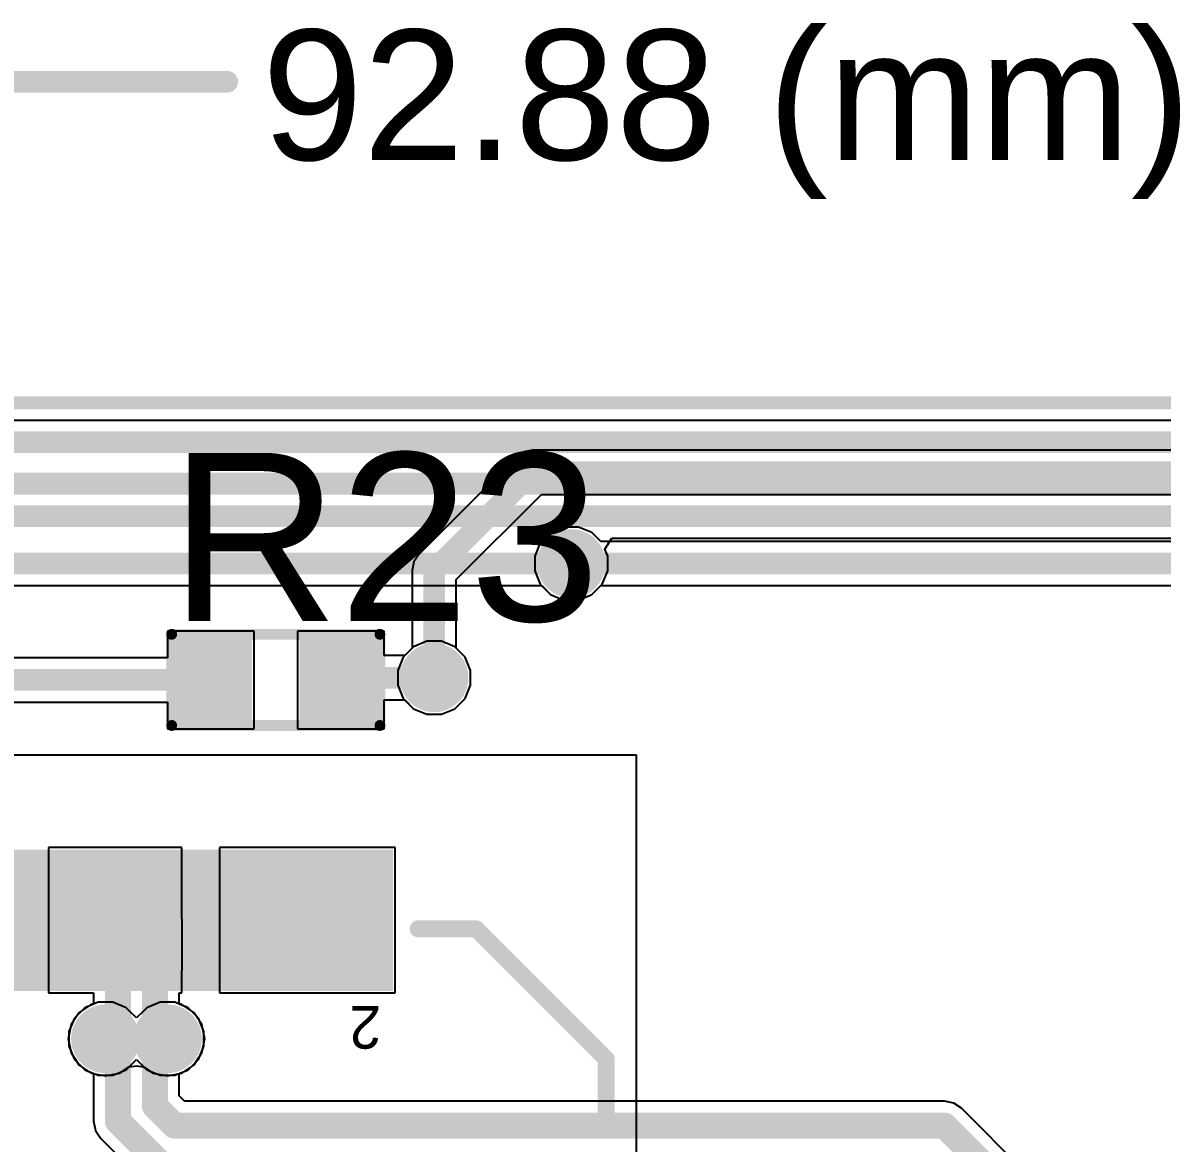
# Model space of a CAD drawing. Header units: millimetres. Extents: x -23 to 83, y -38 to 11.
# Drawn here: x 18.42 to 31.76, y -1.65 to 11.46 of the extents above; entities that cross this region are included whole.
import ezdxf

# ---------------------------------------------------------------- set-up
doc = ezdxf.new("R2010")
doc.units = ezdxf.units.MM
for name, color, linetype in [('BottomLayer', 5, 'Continuous'), ('BottomSolder', 6, 'Continuous'), ('Mechanical1', 6, 'Continuous'), ('Mechanical2', 216, 'Continuous'), ('TopLayer', 1, 'Continuous'), ('TopOverlay', 2, 'Continuous'), ('TopPaste', 8, 'Continuous'), ('TopSolder', 216, 'Continuous'), ('ViaHoleLayer', 16, 'Continuous')]:
    doc.layers.add(name, color=color, linetype=linetype)
doc.styles.add('Arial', font='', dxfattribs={"height": 0.2})
doc.styles.get('Arial').set_extended_font_data('Arial')

# ---------------------------------------------------------------- blocks, each defined once
blk = doc.blocks.new('QTH_030_01_L_D_A_K_TR_2')
at = {"layer": 'TopLayer'}
for points in [[(-7.403, -2.361), (-7.098, -2.361), (-7.098, -3.811), (-7.403, -3.811)], [(-6.902, -2.361), (-6.597, -2.361), (-6.597, -3.811), (-6.902, -3.811)], [(-6.403, -2.361), (-6.097, -2.361), (-6.097, -3.811), (-6.403, -3.811)], [(-5.903, -2.361), (-5.598, -2.361), (-5.598, -3.811), (-5.903, -3.811)], [(-5.402, -2.361), (-5.097, -2.361), (-5.097, -3.811), (-5.402, -3.811)], [(-4.903, -2.361), (-4.598, -2.361), (-4.598, -3.811), (-4.903, -3.811)], [(-4.402, -2.361), (-4.097, -2.361), (-4.097, -3.811), (-4.402, -3.811)], [(-3.903, -2.361), (-3.597, -2.361), (-3.597, -3.811), (-3.903, -3.811)], [(-3.403, -2.361), (-3.098, -2.361), (-3.098, -3.811), (-3.403, -3.811)]]:
    blk.add_hatch(color=1, dxfattribs=at).paths.add_polyline_path(points)
at = {"layer": 'TopPaste'}
for points in [[(-7.403, -2.361), (-7.098, -2.361), (-7.098, -3.811), (-7.403, -3.811)], [(-6.902, -2.361), (-6.597, -2.361), (-6.597, -3.811), (-6.902, -3.811)], [(-6.403, -2.361), (-6.097, -2.361), (-6.097, -3.811), (-6.403, -3.811)], [(-5.903, -2.361), (-5.598, -2.361), (-5.598, -3.811), (-5.903, -3.811)], [(-5.402, -2.361), (-5.097, -2.361), (-5.097, -3.811), (-5.402, -3.811)], [(-4.903, -2.361), (-4.598, -2.361), (-4.598, -3.811), (-4.903, -3.811)], [(-4.402, -2.361), (-4.097, -2.361), (-4.097, -3.811), (-4.402, -3.811)], [(-3.903, -2.361), (-3.597, -2.361), (-3.597, -3.811), (-3.903, -3.811)], [(-3.403, -2.361), (-3.098, -2.361), (-3.098, -3.811), (-3.403, -3.811)]]:
    blk.add_hatch(color=8, dxfattribs=at).paths.add_polyline_path(points)
at = {"layer": 'TopSolder'}
for points in [[(-7.504, -2.259), (-6.996, -2.259), (-6.996, -3.913), (-7.504, -3.913)], [(-7.004, -2.259), (-6.496, -2.259), (-6.496, -3.913), (-7.004, -3.913)], [(-6.504, -2.259), (-5.996, -2.259), (-5.996, -3.913), (-6.504, -3.913)], [(-6.004, -2.259), (-5.496, -2.259), (-5.496, -3.913), (-6.004, -3.913)], [(-5.504, -2.259), (-4.996, -2.259), (-4.996, -3.913), (-5.504, -3.913)], [(-5.004, -2.259), (-4.496, -2.259), (-4.496, -3.913), (-5.004, -3.913)], [(-4.504, -2.259), (-3.996, -2.259), (-3.996, -3.913), (-4.504, -3.913)], [(-4.004, -2.259), (-3.496, -2.259), (-3.496, -3.913), (-4.004, -3.913)], [(-3.504, -2.259), (-2.996, -2.259), (-2.996, -3.913), (-3.504, -3.913)]]:
    blk.add_hatch(color=216, dxfattribs=at).paths.add_polyline_path(points)
at = {"layer": 'TopOverlay', "const_width": 0.2}
for points in [[(-10, -0.7), (-10, -1.461)], [(-8.476, -2.985), (-10, -1.461)], [(-7.8, -2.985), (-8.476, -2.985)]]:
    blk.add_lwpolyline(points, dxfattribs=at)
at = {"layer": 'TopOverlay', "const_width": 0.1}
for points in [[(-10.05, -0.7, 1), (-9.95, -0.7, 1)], [(-10.05, -1.461, 1), (-9.95, -1.461, 1)], [(-10.05, -1.461, 1), (-9.95, -1.461, 1)], [(-8.526, -2.985, 1), (-8.426, -2.985, 1)], [(-8.526, -2.985, 1), (-8.426, -2.985, 1)], [(-7.85, -2.985, 1), (-7.75, -2.985, 1)]]:
    blk.add_lwpolyline(points, format="xyb", close=True, dxfattribs=at)
at = {"layer": 'TopOverlay'}
blk.add_text('2', height=0.5, dxfattribs=at).set_placement((-7.366, -2.083))
blk = doc.blocks.new('R___0603_113')
at = {"layer": 'TopLayer'}
for points in [[(-0.381, 0.4445), (-0.381, -0.4445), (-1.143, -0.4445), (-1.143, 0.4445)], [(1.143, 0.4445), (1.143, -0.4445), (0.381, -0.4445), (0.381, 0.4445)]]:
    blk.add_hatch(color=1, dxfattribs=at).paths.add_polyline_path(points)
at = {"layer": 'TopPaste'}
for points in [[(-0.381, 0.4445), (-0.381, -0.4445), (-1.143, -0.4445), (-1.143, 0.4445)], [(1.143, 0.4445), (1.143, -0.4445), (0.381, -0.4445), (0.381, 0.4445)]]:
    blk.add_hatch(color=8, dxfattribs=at).paths.add_polyline_path(points)
at = {"layer": 'TopSolder'}
for points in [[(-0.2794, 0.5461), (-0.2794, -0.5461), (-1.2446, -0.5461), (-1.2446, 0.5461)], [(1.2446, 0.5461), (1.2446, -0.5461), (0.2794, -0.5461), (0.2794, 0.5461)]]:
    blk.add_hatch(color=216, dxfattribs=at).paths.add_polyline_path(points)
at = {"layer": 'TopOverlay', "const_width": 0.127}
for points in [[(-1.2192, 0.5334), (1.2192, 0.5334)], [(-1.2192, -0.5334), (-1.2192, 0.5334)], [(1.2192, -0.5334), (1.2192, 0.5334)], [(-1.2192, -0.5334), (1.2192, -0.5334)]]:
    blk.add_lwpolyline(points, dxfattribs=at)
at = {"layer": 'TopOverlay', "const_width": 0.0635}
for points in [[(-1.25095, 0.5334, 1), (-1.18745, 0.5334, 1)], [(-1.25095, 0.5334, 1), (-1.18745, 0.5334, 1)], [(1.18745, 0.5334, 1), (1.25095, 0.5334, 1)], [(1.18745, 0.5334, 1), (1.25095, 0.5334, 1)], [(-1.25095, -0.5334, 1), (-1.18745, -0.5334, 1)], [(-1.25095, -0.5334, 1), (-1.18745, -0.5334, 1)], [(1.18745, -0.5334, 1), (1.25095, -0.5334, 1)], [(1.18745, -0.5334, 1), (1.25095, -0.5334, 1)]]:
    blk.add_lwpolyline(points, format="xyb", close=True, dxfattribs=at)

msp = doc.modelspace()

# ---------------------------------------------------------------- hatches: boundary and pattern name
at = {"layer": 'BottomLayer'}
h = msp.add_hatch(color=5, dxfattribs=at)
edge = h.paths.add_edge_path()
edge.add_arc((24.841, 5.131), 0.3, 0, 360)
h = msp.add_hatch(color=5, dxfattribs=at)
edge = h.paths.add_edge_path()
edge.add_arc((23.236, 3.794), 0.3, 0, 360)
h = msp.add_hatch(color=5, dxfattribs=at)
edge = h.paths.add_edge_path()
edge.add_arc((19.387, -0.432), 0.3, 0, 360)
h = msp.add_hatch(color=5, dxfattribs=at)
edge = h.paths.add_edge_path()
edge.add_arc((20.114, -0.432), 0.3, 0, 360)
at = {"layer": 'BottomSolder'}
h = msp.add_hatch(color=6, dxfattribs=at)
edge = h.paths.add_edge_path()
edge.add_arc((24.841, 5.131), 0.402, 0, 360)
h = msp.add_hatch(color=6, dxfattribs=at)
edge = h.paths.add_edge_path()
edge.add_arc((23.236, 3.794), 0.402, 0, 360)
h = msp.add_hatch(color=6, dxfattribs=at)
edge = h.paths.add_edge_path()
edge.add_arc((19.387, -0.432), 0.402, 0, 360)
h = msp.add_hatch(color=6, dxfattribs=at)
edge = h.paths.add_edge_path()
edge.add_arc((20.114, -0.432), 0.402, 0, 360)
at = {"layer": 'TopLayer'}
h = msp.add_hatch(color=1, dxfattribs=at)
edge = h.paths.add_edge_path()
edge.add_arc((24.841, 5.131), 0.3, 0, 360)
h = msp.add_hatch(color=1, dxfattribs=at)
edge = h.paths.add_edge_path()
edge.add_arc((23.236, 3.794), 0.3, 0, 360)
h = msp.add_hatch(color=1, dxfattribs=at)
edge = h.paths.add_edge_path()
edge.add_arc((19.387, -0.432), 0.3, 0, 360)
h = msp.add_hatch(color=1, dxfattribs=at)
edge = h.paths.add_edge_path()
edge.add_arc((20.114, -0.432), 0.3, 0, 360)
at = {"layer": 'TopSolder'}
h = msp.add_hatch(color=216, dxfattribs=at)
edge = h.paths.add_edge_path()
edge.add_arc((24.841, 5.131), 0.402, 0, 360)
h = msp.add_hatch(color=216, dxfattribs=at)
edge = h.paths.add_edge_path()
edge.add_arc((23.236, 3.794), 0.402, 0, 360)
h = msp.add_hatch(color=216, dxfattribs=at)
edge = h.paths.add_edge_path()
edge.add_arc((19.387, -0.432), 0.402, 0, 360)
h = msp.add_hatch(color=216, dxfattribs=at)
edge = h.paths.add_edge_path()
edge.add_arc((20.114, -0.432), 0.402, 0, 360)
at = {"layer": 'ViaHoleLayer'}
h = msp.add_hatch(color=16, dxfattribs=at)
edge = h.paths.add_edge_path()
edge.add_arc((24.841, 5.131), 0.15, 0, 360)
h = msp.add_hatch(color=16, dxfattribs=at)
edge = h.paths.add_edge_path()
edge.add_arc((23.236, 3.794), 0.15, 0, 360)
h = msp.add_hatch(color=16, dxfattribs=at)
edge = h.paths.add_edge_path()
edge.add_arc((19.387, -0.432), 0.15, 0, 360)
h = msp.add_hatch(color=16, dxfattribs=at)
edge = h.paths.add_edge_path()
edge.add_arc((20.114, -0.432), 0.15, 0, 360)

# ---------------------------------------------------------------- linework, layer by layer
at = {"layer": 'BottomLayer'}
for p, q in [((14.393, 6.808), (73.481, 6.808)), ((24.287, 6.439), (24.203, 6.383)), ((24.386, 6.459), (24.287, 6.439)), ((59.703, 6.459), (24.386, 6.459)), ((24.203, 6.383), (23.053, 5.233)), ((23.495, 4.943), (24.494, 5.941)), ((24.494, 5.941), (59.703, 5.941)), ((24.599, 5.493), (24.479, 5.373)), ((24.756, 5.558), (24.599, 5.493)), ((24.926, 5.558), (24.756, 5.558)), ((25.083, 5.493), (24.926, 5.558)), ((25.186, 5.39), (25.083, 5.493)), ((24.479, 5.373), (24.414, 5.216)), ((47.701, 5.39), (25.186, 5.39)), ((23.053, 5.233), (22.997, 5.149)), ((24.414, 5.216), (24.414, 5.046)), ((22.997, 5.149), (22.977, 5.05)), ((22.977, 5.05), (22.977, 4.139)), ((23.495, 4.139), (23.495, 4.943)), ((24.414, 5.046), (24.479, 4.889)), ((24.479, 4.889), (24.599, 4.769)), ((25.083, 4.769), (25.186, 4.872)), ((25.186, 4.872), (47.594, 4.872)), ((24.599, 4.769), (24.756, 4.704)), ((24.756, 4.704), (24.926, 4.704)), ((24.926, 4.704), (25.083, 4.769)), ((22.977, 4.139), (22.874, 4.036)), ((23.598, 4.036), (23.495, 4.139)), ((22.874, 4.036), (22.809, 3.879)), ((23.663, 3.879), (23.598, 4.036)), ((22.809, 3.879), (22.809, 3.709)), ((23.663, 3.709), (23.663, 3.879)), ((22.809, 3.709), (22.874, 3.553)), ((23.598, 3.553), (23.663, 3.709)), ((22.874, 3.553), (22.994, 3.432)), ((23.478, 3.432), (23.598, 3.553)), ((22.994, 3.432), (23.151, 3.367)), ((23.151, 3.367), (23.321, 3.367)), ((23.321, 3.367), (23.478, 3.432)), ((19.145, -0.07), (19.025, -0.19)), ((19.302, -0.005), (19.145, -0.07)), ((19.472, -0.005), (19.302, -0.005)), ((19.629, -0.07), (19.472, -0.005)), ((19.667, -0.108), (19.629, -0.07)), ((19.75, -0.188), (19.667, -0.108)), ((19.833, -0.108), (19.75, -0.188)), ((19.872, -0.07), (19.833, -0.108)), ((20.029, -0.005), (19.872, -0.07)), ((20.199, -0.005), (20.029, -0.005)), ((20.356, -0.07), (20.199, -0.005)), ((20.476, -0.19), (20.356, -0.07)), ((19.025, -0.19), (18.96, -0.347)), ((20.541, -0.347), (20.476, -0.19)), ((18.96, -0.347), (18.96, -0.517)), ((20.541, -0.517), (20.541, -0.347)), ((18.96, -0.517), (19.025, -0.674)), ((20.476, -0.674), (20.541, -0.517)), ((19.025, -0.674), (19.145, -0.794)), ((19.145, -0.794), (19.249, -0.837)), ((20.251, -0.837), (20.356, -0.794)), ((20.356, -0.794), (20.476, -0.674)), ((19.249, -0.837), (19.249, -1.398)), ((20.251, -1.101), (20.251, -0.837)), ((20.313, -1.163), (20.251, -1.101)), ((29.211, -1.163), (20.313, -1.163)), ((29.32, -1.185), (29.211, -1.163)), ((29.211, -1.163), (29.211, -1.163)), ((29.412, -1.246), (29.32, -1.185)), ((30.377, -2.21), (29.412, -1.246)), ((19.249, -1.398), (19.249, -1.398)), ((19.249, -1.398), (19.271, -1.507)), ((19.271, -1.507), (19.333, -1.599)), ((19.333, -1.599), (19.814, -2.081))]:
    msp.add_line(p, q, dxfattribs=at)
for points, const_width in [([(23.236, 5.05), (24.386, 6.2)], 0.254), ([(24.386, 6.2), (60.048, 6.2)], 0.254), ([(24.841, 5.131), (47.701, 5.131)], 0.254), ([(23.236, 3.794), (23.236, 5.05)], 0.254), ([(19.387, -0.512), (19.387, -0.432)], 0.305), ([(19.387, -0.512), (19.534, -0.659)], 0.305), ([(19.966, -0.659), (20.114, -0.512)], 0.305), ([(20.114, -0.512), (20.114, -0.432)], 0.305), ([(19.534, -1.398), (19.534, -0.659)], 0.305), ([(19.966, -1.219), (19.966, -0.659)], 0.305), ([(19.966, -1.219), (20.195, -1.448)], 0.305), ([(19.534, -1.398), (20.016, -1.88)], 0.305), ([(20.195, -1.448), (29.211, -1.448)], 0.305), ([(29.211, -1.448), (30.175, -2.412)], 0.305)]:
    msp.add_lwpolyline(points, dxfattribs=dict(at, const_width=const_width))
for points, const_width in [([(24.323, 6.2, 1), (24.45, 6.2, 1)], 0.127), ([(24.323, 6.2, 1), (24.45, 6.2, 1)], 0.127), ([(24.778, 5.131, 1), (24.905, 5.131, 1)], 0.127), ([(23.173, 5.05, 1), (23.3, 5.05, 1)], 0.127), ([(23.173, 5.05, 1), (23.3, 5.05, 1)], 0.127), ([(23.173, 3.794, 1), (23.3, 3.794, 1)], 0.127), ([(19.31, -0.432, 1), (19.463, -0.432, 1)], 0.152), ([(19.31, -0.512, 1), (19.463, -0.512, 1)], 0.152), ([(19.31, -0.512, 1), (19.463, -0.512, 1)], 0.152), ([(20.037, -0.432, 1), (20.19, -0.432, 1)], 0.152), ([(20.037, -0.512, 1), (20.19, -0.512, 1)], 0.152), ([(20.037, -0.512, 1), (20.19, -0.512, 1)], 0.152), ([(19.458, -0.659, 1), (19.61, -0.659, 1)], 0.152), ([(19.458, -0.659, 1), (19.61, -0.659, 1)], 0.152), ([(19.89, -0.659, 1), (20.042, -0.659, 1)], 0.152), ([(19.89, -0.659, 1), (20.042, -0.659, 1)], 0.152), ([(19.89, -1.219, 1), (20.042, -1.219, 1)], 0.152), ([(19.89, -1.219, 1), (20.042, -1.219, 1)], 0.152), ([(19.458, -1.398, 1), (19.61, -1.398, 1)], 0.152), ([(19.458, -1.398, 1), (19.61, -1.398, 1)], 0.152), ([(20.118, -1.448, 1), (20.271, -1.448, 1)], 0.152), ([(20.118, -1.448, 1), (20.271, -1.448, 1)], 0.152), ([(29.135, -1.448, 1), (29.287, -1.448, 1)], 0.152), ([(29.135, -1.448, 1), (29.287, -1.448, 1)], 0.152)]:
    msp.add_lwpolyline(points, format="xyb", close=True, dxfattribs=dict(at, const_width=const_width))
at = {"layer": 'Mechanical1', "const_width": 0.254}
msp.add_lwpolyline([(-17.958, 10.77), (20.813, 10.77)], dxfattribs=at)
at = {"layer": 'Mechanical1', "const_width": 0.127}
msp.add_lwpolyline([(20.749, 10.77, 1), (20.876, 10.77, 1)], format="xyb", close=True, dxfattribs=at)
at = {"layer": 'Mechanical2', "const_width": 0.152}
msp.add_lwpolyline([(-16.519, 7.011), (73.481, 7.011)], dxfattribs=at)
at = {"layer": 'TopLayer'}
for p, q in [((25.234, 5.299), (25.316, 5.426)), ((25.316, 5.426), (42.023, 5.426)), ((25.268, 5.216), (25.234, 5.299)), ((25.268, 5.046), (25.268, 5.216)), ((25.203, 4.889), (25.268, 5.046)), ((7.469, 4.872), (24.496, 4.872)), ((24.496, 4.872), (24.599, 4.769)), ((25.083, 4.769), (25.203, 4.889)), ((24.599, 4.769), (24.756, 4.704)), ((24.756, 4.704), (24.926, 4.704)), ((24.926, 4.704), (25.083, 4.769)), ((21.128, 4.34), (20.112, 4.34)), ((20.112, 4.34), (20.112, 4.028)), ((21.128, 3.197), (21.128, 4.34)), ((22.652, 4.34), (21.636, 4.34)), ((21.636, 4.34), (21.636, 3.197)), ((22.652, 4.053), (22.652, 4.34)), ((22.994, 4.156), (22.891, 4.053)), ((23.151, 4.221), (22.994, 4.156)), ((23.321, 4.221), (23.151, 4.221)), ((23.478, 4.156), (23.321, 4.221)), ((23.598, 4.036), (23.478, 4.156)), ((20.112, 4.028), (16.438, 4.028)), ((22.891, 4.053), (22.652, 4.053)), ((23.663, 3.879), (23.598, 4.036)), ((23.663, 3.709), (23.663, 3.879)), ((23.598, 3.553), (23.663, 3.709)), ((16.438, 3.51), (20.112, 3.51)), ((20.112, 3.51), (20.112, 3.197)), ((22.652, 3.197), (22.652, 3.535)), ((22.652, 3.535), (22.891, 3.535)), ((22.891, 3.535), (22.994, 3.432)), ((23.478, 3.432), (23.598, 3.553)), ((22.994, 3.432), (23.151, 3.367)), ((23.151, 3.367), (23.321, 3.367)), ((23.321, 3.367), (23.478, 3.432)), ((20.112, 3.197), (21.128, 3.197)), ((21.636, 3.197), (22.652, 3.197)), ((5.026, 2.893), (25.6, 2.893)), ((25.6, 2.893), (25.6, -7.521)), ((20.28, 1.808), (18.721, 1.808)), ((18.721, 1.808), (18.721, 0.104)), ((20.28, 1.808), (18.721, 1.808)), ((18.721, 1.808), (18.721, 0.104)), ((20.28, 0.983), (20.28, 1.808)), ((20.28, 0.983), (20.28, 1.808)), ((22.78, 1.808), (20.721, 1.808)), ((20.721, 1.808), (20.721, 0.104)), ((22.78, 1.808), (20.721, 1.808)), ((20.721, 1.808), (20.721, 0.104)), ((22.78, 0.104), (22.78, 1.808)), ((22.78, 0.104), (22.78, 1.808)), ((20.285, 0.956), (20.28, 0.983)), ((20.285, 0.956), (20.28, 0.983)), ((20.285, 0.383), (20.285, 0.956)), ((20.285, 0.383), (20.285, 0.956)), ((20.28, 0.356), (20.285, 0.383)), ((20.28, 0.356), (20.285, 0.383)), ((20.28, 0.104), (20.28, 0.356)), ((20.28, 0.104), (20.28, 0.356)), ((20.285, 0.383), (20.285, 0.383)), ((20.285, 0.383), (20.285, 0.383)), ((18.721, 0.104), (19.249, 0.104)), ((18.721, 0.104), (19.249, 0.104)), ((19.249, 0.104), (19.249, -0.026)), ((19.249, 0.104), (19.249, -0.024)), ((20.251, -0.026), (20.251, 0.104)), ((20.251, 0.104), (20.28, 0.104)), ((20.251, -0.024), (20.251, 0.104)), ((20.251, 0.104), (20.28, 0.104)), ((20.721, 0.104), (22.78, 0.104)), ((20.721, 0.104), (22.78, 0.104)), ((19.079, -0.124), (18.984, -0.265)), ((19.145, -0.07), (19.025, -0.19)), ((19.22, -0.03), (19.079, -0.124)), ((19.249, -0.026), (19.145, -0.07)), ((19.249, -0.024), (19.22, -0.03)), ((20.28, -0.03), (20.251, -0.024)), ((20.356, -0.07), (20.251, -0.026)), ((20.422, -0.124), (20.28, -0.03)), ((20.476, -0.19), (20.356, -0.07)), ((20.516, -0.265), (20.422, -0.124)), ((18.984, -0.265), (18.951, -0.432)), ((19.025, -0.19), (18.96, -0.347)), ((20.541, -0.347), (20.476, -0.19)), ((20.549, -0.432), (20.516, -0.265)), ((18.96, -0.347), (18.96, -0.517)), ((20.541, -0.517), (20.541, -0.347)), ((18.951, -0.432), (18.984, -0.598)), ((18.96, -0.517), (19.025, -0.674)), ((20.476, -0.674), (20.541, -0.517)), ((20.516, -0.598), (20.549, -0.432)), ((18.984, -0.598), (19.079, -0.74)), ((20.422, -0.74), (20.516, -0.598)), ((19.025, -0.674), (19.145, -0.794)), ((19.079, -0.74), (19.22, -0.834)), ((19.145, -0.794), (19.302, -0.859)), ((19.472, -0.859), (19.629, -0.794)), ((19.553, -0.834), (19.666, -0.759)), ((19.629, -0.794), (19.667, -0.755)), ((19.666, -0.759), (19.75, -0.747)), ((19.667, -0.755), (19.75, -0.675)), ((19.75, -0.675), (19.833, -0.755)), ((19.75, -0.747), (19.834, -0.759)), ((19.833, -0.755), (19.872, -0.794)), ((19.834, -0.759), (19.947, -0.834)), ((19.872, -0.794), (20.029, -0.859)), ((20.199, -0.859), (20.356, -0.794)), ((20.28, -0.834), (20.422, -0.74)), ((20.356, -0.794), (20.476, -0.674)), ((19.22, -0.834), (19.387, -0.867)), ((19.302, -0.859), (19.472, -0.859)), ((19.387, -0.867), (19.553, -0.834)), ((19.947, -0.834), (20.114, -0.867)), ((20.029, -0.859), (20.199, -0.859)), ((20.114, -0.867), (20.28, -0.834))]:
    msp.add_line(p, q, dxfattribs=at)
for points, const_width in [([(-10.128, 6.553), (48.031, 6.553)], 0.254), ([(-3.592, 6.066), (47.98, 6.066)], 0.254), ([(-3.434, 5.685), (41.4, 5.685)], 0.254), ([(7.361, 5.131), (24.841, 5.131)], 0.254), ([(16.184, 3.769), (20.62, 3.769)], 0.254), ([(22.144, 3.794), (23.236, 3.794)], 0.254), ([(19.5, 0.383), (19.5, 0.956)], 0.305), ([(20, 0.383), (20, 0.956)], 0.305), ([(19.5, 0.383), (19.534, 0.349)], 0.305), ([(19.966, 0.349), (20, 0.383)], 0.305), ([(19.534, -0.204), (19.534, 0.349)], 0.305), ([(19.966, -0.204), (19.966, 0.349)], 0.305)]:
    msp.add_lwpolyline(points, dxfattribs=dict(at, const_width=const_width))
for points, const_width in [([(24.778, 5.131, 1), (24.905, 5.131, 1)], 0.127), ([(20.556, 3.769, 1), (20.683, 3.769, 1)], 0.127), ([(22.08, 3.794, 1), (22.207, 3.794, 1)], 0.127), ([(23.173, 3.794, 1), (23.3, 3.794, 1)], 0.127), ([(19.424, 0.956, 1), (19.576, 0.956, 1)], 0.152), ([(19.924, 0.956, 1), (20.076, 0.956, 1)], 0.152), ([(19.424, 0.383, 1), (19.576, 0.383, 1)], 0.152), ([(19.424, 0.383, 1), (19.576, 0.383, 1)], 0.152), ([(19.924, 0.383, 1), (20.076, 0.383, 1)], 0.152), ([(19.924, 0.383, 1), (20.076, 0.383, 1)], 0.152), ([(19.458, 0.349, 1), (19.61, 0.349, 1)], 0.152), ([(19.458, 0.349, 1), (19.61, 0.349, 1)], 0.152), ([(19.89, 0.349, 1), (20.042, 0.349, 1)], 0.152), ([(19.89, 0.349, 1), (20.042, 0.349, 1)], 0.152), ([(19.458, -0.204, 1), (19.61, -0.204, 1)], 0.152), ([(19.89, -0.204, 1), (20.042, -0.204, 1)], 0.152)]:
    msp.add_lwpolyline(points, format="xyb", close=True, dxfattribs=dict(at, const_width=const_width))

# ---------------------------------------------------------------- block references
msp.add_blockref('R___0603_113', (21.382, 3.769))
at = {"rotation": 180}
msp.add_blockref('QTH_030_01_L_D_A_K_TR_2', (15.25, -2.13), dxfattribs=at)

# ---------------------------------------------------------------- texts
at = {"layer": 'Mechanical1', "style": 'Arial'}
msp.add_text('92.88 (mm)', height=1.524, dxfattribs=at).set_placement((21.219, 9.855))
at = {"layer": 'TopOverlay', "style": 'Arial'}
msp.add_text('R23', height=1.9685, dxfattribs=at).set_placement((20.135, 4.458))

doc.saveas('drawing.dxf')
